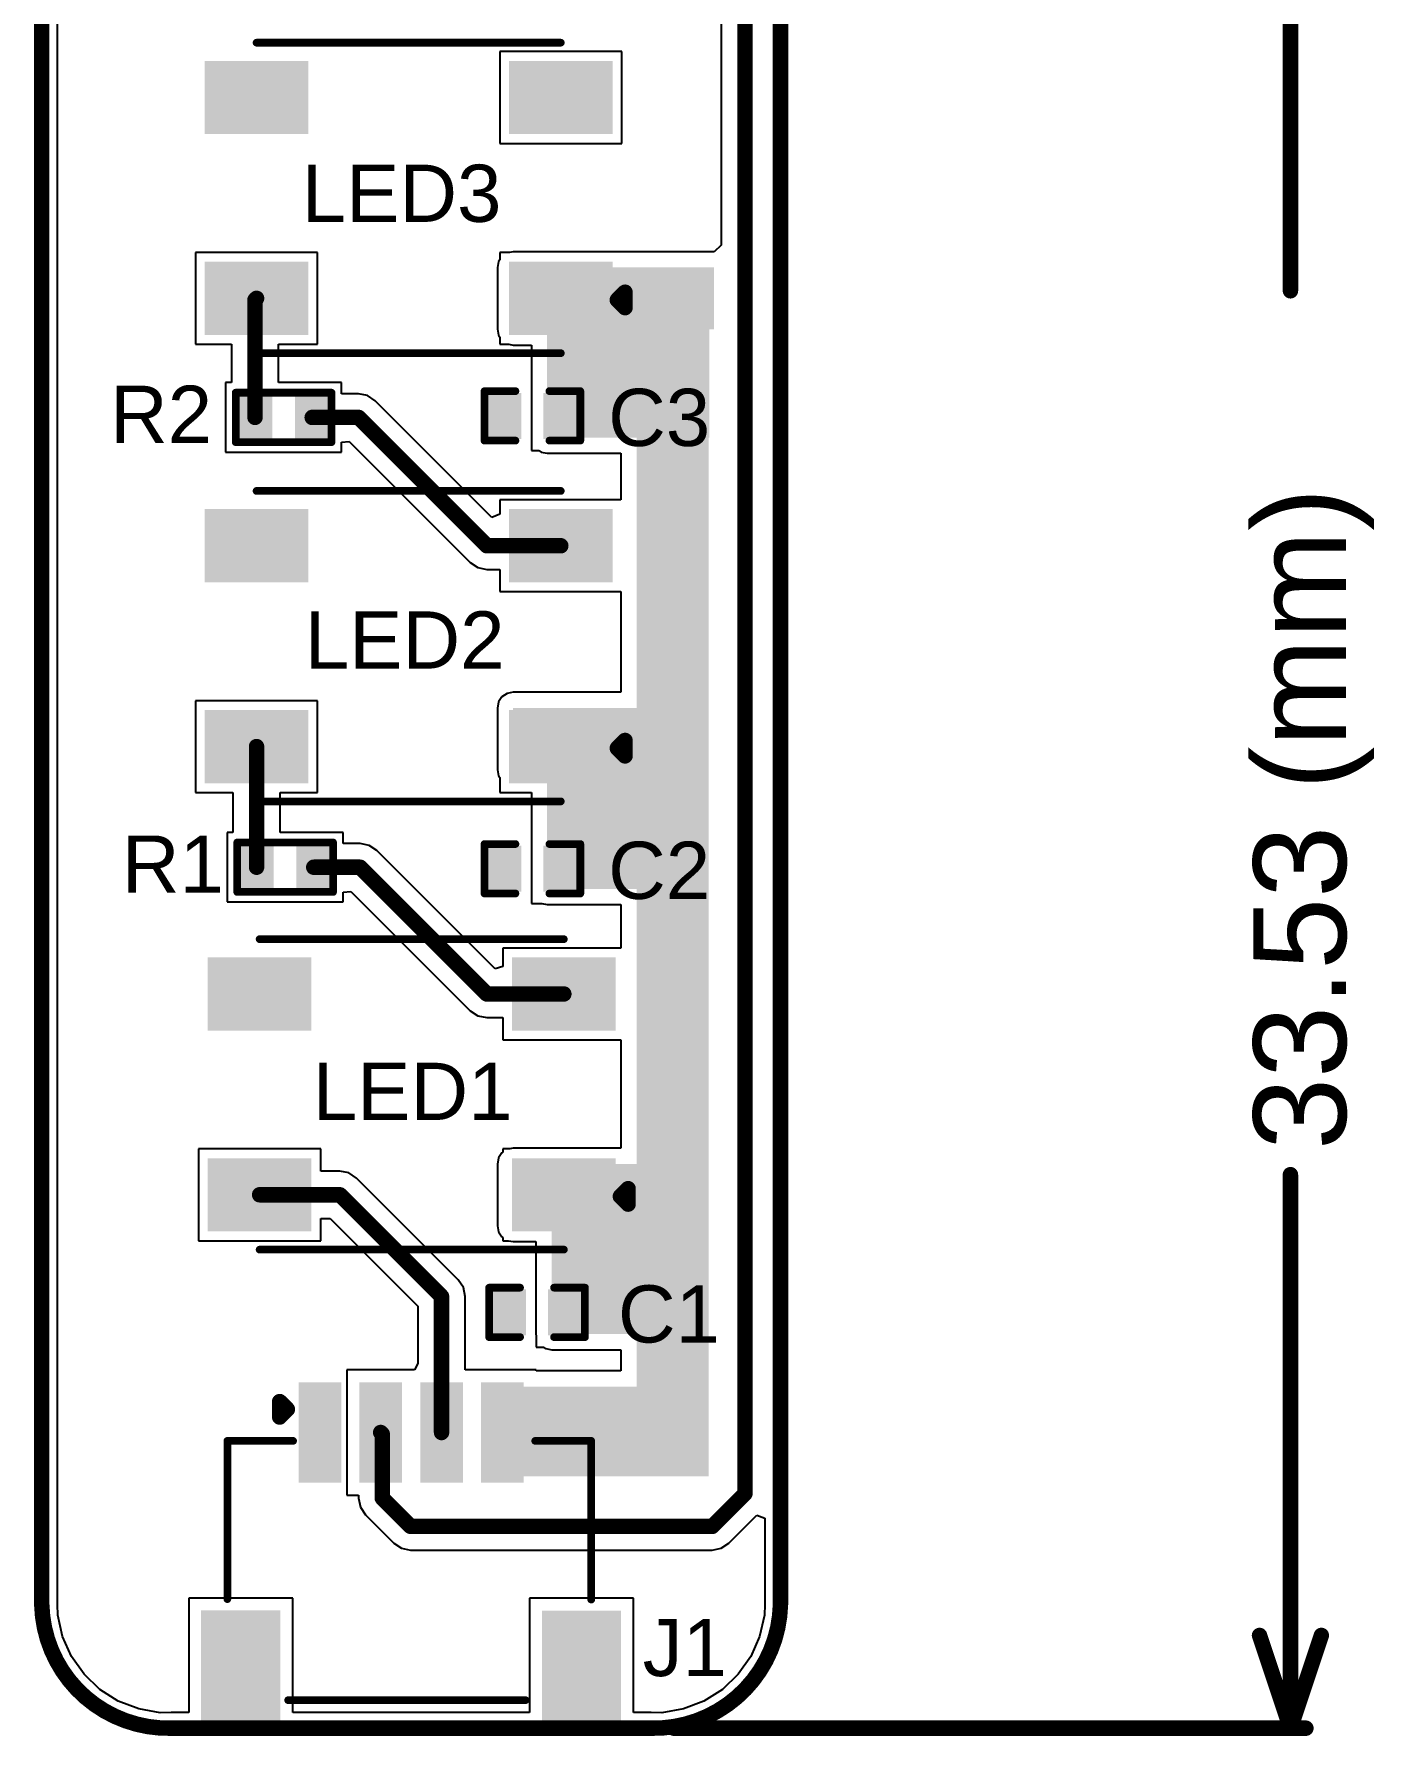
# Model space of a CAD drawing. Header units: inches. Extents: x -2.7 to 21.9, y -2.2 to 39.9.
# Drawn here: x -0.13 to 21.9, y -2.16 to 25.81 of the extents above; entities that cross this region are included whole.
import ezdxf

# ---------------------------------------------------------------- set-up
doc = ezdxf.new("R2010")
doc.units = ezdxf.units.IN
for name, color, linetype in [('Board Outline', 216, 'Continuous'), ('Dimension', 6, 'Continuous'), ('Top Layer', 1, 'Continuous'), ('Top Overlay', 2, 'Continuous'), ('Top Paste', 8, 'Continuous'), ('Top Solder', 216, 'Continuous')]:
    doc.layers.add(name, color=color, linetype=linetype)
doc.styles.add('Arial', font='', dxfattribs={"height": 0.2})
doc.styles.get('Arial').set_extended_font_data('Arial')

# ---------------------------------------------------------------- blocks, each defined once
blk = doc.blocks.new('C___0402_1')
at = {"layer": 'Top Layer'}
for points in [[(-0.6985, -0.3175), (-0.6985, 0.3175), (-0.2412999999999999, 0.3175), (-0.2413, -0.3175)], [(0.2412999999999999, -0.3175), (0.2413, 0.3175), (0.6985, 0.3175), (0.6985, -0.3175)]]:
    blk.add_hatch(color=1, dxfattribs=at).paths.add_polyline_path(points)
at = {"layer": 'Top Paste'}
for points in [[(-0.6985, -0.3175), (-0.6985, 0.3175), (-0.2412999999999999, 0.3175), (-0.2413, -0.3175)], [(0.2412999999999999, -0.3175), (0.2413, 0.3175), (0.6985, 0.3175), (0.6985, -0.3175)]]:
    blk.add_hatch(color=8, dxfattribs=at).paths.add_polyline_path(points)
at = {"layer": 'Top Solder'}
for points in [[(-0.7584998799999999, -0.37749988), (-0.7584998799999999, 0.37749988), (-0.18130012, 0.37749988), (-0.18130012, -0.37749988)], [(0.18130012, -0.37749988), (0.18130012, 0.37749988), (0.7584998799999999, 0.37749988), (0.7584998799999999, -0.37749988)]]:
    blk.add_hatch(color=216, dxfattribs=at).paths.add_polyline_path(points)
at = {"layer": 'Top Overlay', "const_width": 0.127}
for points in [[(-0.7874, 0.4064), (-0.2794, 0.4064)], [(-0.7874, -0.4064), (-0.7874, 0.4064)], [(0.2794, 0.4064), (0.7874, 0.4064)], [(0.7874, -0.4064), (0.7874, 0.4064)], [(-0.7874, -0.4064), (-0.2794, -0.4064)], [(0.2794, -0.4064), (0.7874, -0.4064)]]:
    blk.add_lwpolyline(points, dxfattribs=at)
at = {"layer": 'Top Overlay', "const_width": 0.0635}
for points in [[(-0.8191499999999999, 0.4064, 1), (-0.7556499999999999, 0.4064, 1)], [(-0.8191499999999999, 0.4064, 1), (-0.7556499999999999, 0.4064, 1)], [(-0.31115, 0.4064, 1), (-0.24765, 0.4064, 1)], [(0.24765, 0.4064, 1), (0.31115, 0.4064, 1)], [(0.7556499999999999, 0.4064, 1), (0.8191499999999999, 0.4064, 1)], [(0.7556499999999999, 0.4064, 1), (0.8191499999999999, 0.4064, 1)], [(-0.8191499999999999, -0.4064, 1), (-0.7556499999999999, -0.4064, 1)], [(-0.8191499999999999, -0.4064, 1), (-0.7556499999999999, -0.4064, 1)], [(-0.31115, -0.4064, 1), (-0.24765, -0.4064, 1)], [(0.24765, -0.4064, 1), (0.31115, -0.4064, 1)], [(0.7556499999999999, -0.4064, 1), (0.8191499999999999, -0.4064, 1)], [(0.7556499999999999, -0.4064, 1), (0.8191499999999999, -0.4064, 1)]]:
    blk.add_lwpolyline(points, format="xyb", close=True, dxfattribs=at)
blk = doc.blocks.new('C___0402_2')
at = {"layer": 'Top Layer'}
for points in [[(-0.6985, -0.3175), (-0.6985, 0.3175), (-0.2412999999999999, 0.3175), (-0.2413, -0.3175)], [(0.2412999999999999, -0.3175), (0.2413, 0.3175), (0.6985, 0.3175), (0.6985, -0.3175)]]:
    blk.add_hatch(color=1, dxfattribs=at).paths.add_polyline_path(points)
at = {"layer": 'Top Paste'}
for points in [[(-0.6985, -0.3175), (-0.6985, 0.3175), (-0.2412999999999999, 0.3175), (-0.2413, -0.3175)], [(0.2412999999999999, -0.3175), (0.2413, 0.3175), (0.6985, 0.3175), (0.6985, -0.3175)]]:
    blk.add_hatch(color=8, dxfattribs=at).paths.add_polyline_path(points)
at = {"layer": 'Top Solder'}
for points in [[(-0.7584998799999999, -0.37749988), (-0.7584998799999999, 0.37749988), (-0.18130012, 0.37749988), (-0.18130012, -0.37749988)], [(0.18130012, -0.37749988), (0.18130012, 0.37749988), (0.7584998799999999, 0.37749988), (0.7584998799999999, -0.37749988)]]:
    blk.add_hatch(color=216, dxfattribs=at).paths.add_polyline_path(points)
at = {"layer": 'Top Overlay', "const_width": 0.127}
for points in [[(-0.7874, 0.4064), (-0.2794, 0.4064)], [(-0.7874, -0.4064), (-0.7874, 0.4064)], [(0.2794, 0.4064), (0.7874, 0.4064)], [(0.7874, -0.4064), (0.7874, 0.4064)], [(-0.7874, -0.4064), (-0.2794, -0.4064)], [(0.2794, -0.4064), (0.7874, -0.4064)]]:
    blk.add_lwpolyline(points, dxfattribs=at)
at = {"layer": 'Top Overlay', "const_width": 0.0635}
for points in [[(-0.8191499999999999, 0.4064, 1), (-0.7556499999999999, 0.4064, 1)], [(-0.8191499999999999, 0.4064, 1), (-0.7556499999999999, 0.4064, 1)], [(-0.31115, 0.4064, 1), (-0.24765, 0.4064, 1)], [(0.24765, 0.4064, 1), (0.31115, 0.4064, 1)], [(0.7556499999999999, 0.4064, 1), (0.8191499999999999, 0.4064, 1)], [(0.7556499999999999, 0.4064, 1), (0.8191499999999999, 0.4064, 1)], [(-0.8191499999999999, -0.4064, 1), (-0.7556499999999999, -0.4064, 1)], [(-0.8191499999999999, -0.4064, 1), (-0.7556499999999999, -0.4064, 1)], [(-0.31115, -0.4064, 1), (-0.24765, -0.4064, 1)], [(0.24765, -0.4064, 1), (0.31115, -0.4064, 1)], [(0.7556499999999999, -0.4064, 1), (0.8191499999999999, -0.4064, 1)], [(0.7556499999999999, -0.4064, 1), (0.8191499999999999, -0.4064, 1)]]:
    blk.add_lwpolyline(points, format="xyb", close=True, dxfattribs=at)
blk = doc.blocks.new('C___0402_3')
at = {"layer": 'Top Layer'}
for points in [[(-0.6985, -0.3175), (-0.6985, 0.3175), (-0.2412999999999999, 0.3175), (-0.2413, -0.3175)], [(0.2412999999999999, -0.3175), (0.2413, 0.3175), (0.6985, 0.3175), (0.6985, -0.3175)]]:
    blk.add_hatch(color=1, dxfattribs=at).paths.add_polyline_path(points)
at = {"layer": 'Top Paste'}
for points in [[(-0.6985, -0.3175), (-0.6985, 0.3175), (-0.2412999999999999, 0.3175), (-0.2413, -0.3175)], [(0.2412999999999999, -0.3175), (0.2413, 0.3175), (0.6985, 0.3175), (0.6985, -0.3175)]]:
    blk.add_hatch(color=8, dxfattribs=at).paths.add_polyline_path(points)
at = {"layer": 'Top Solder'}
for points in [[(-0.7584998799999999, -0.37749988), (-0.7584998799999999, 0.37749988), (-0.18130012, 0.37749988), (-0.18130012, -0.37749988)], [(0.18130012, -0.37749988), (0.18130012, 0.37749988), (0.7584998799999999, 0.37749988), (0.7584998799999999, -0.37749988)]]:
    blk.add_hatch(color=216, dxfattribs=at).paths.add_polyline_path(points)
at = {"layer": 'Top Overlay', "const_width": 0.127}
for points in [[(-0.7874, 0.4064), (-0.2794, 0.4064)], [(-0.7874, -0.4064), (-0.7874, 0.4064)], [(0.2794, 0.4064), (0.7874, 0.4064)], [(0.7874, -0.4064), (0.7874, 0.4064)], [(-0.7874, -0.4064), (-0.2794, -0.4064)], [(0.2794, -0.4064), (0.7874, -0.4064)]]:
    blk.add_lwpolyline(points, dxfattribs=at)
at = {"layer": 'Top Overlay', "const_width": 0.0635}
for points in [[(-0.8191499999999999, 0.4064, 1), (-0.7556499999999999, 0.4064, 1)], [(-0.8191499999999999, 0.4064, 1), (-0.7556499999999999, 0.4064, 1)], [(-0.31115, 0.4064, 1), (-0.24765, 0.4064, 1)], [(0.24765, 0.4064, 1), (0.31115, 0.4064, 1)], [(0.7556499999999999, 0.4064, 1), (0.8191499999999999, 0.4064, 1)], [(0.7556499999999999, 0.4064, 1), (0.8191499999999999, 0.4064, 1)], [(-0.8191499999999999, -0.4064, 1), (-0.7556499999999999, -0.4064, 1)], [(-0.8191499999999999, -0.4064, 1), (-0.7556499999999999, -0.4064, 1)], [(-0.31115, -0.4064, 1), (-0.24765, -0.4064, 1)], [(0.24765, -0.4064, 1), (0.31115, -0.4064, 1)], [(0.7556499999999999, -0.4064, 1), (0.8191499999999999, -0.4064, 1)], [(0.7556499999999999, -0.4064, 1), (0.8191499999999999, -0.4064, 1)]]:
    blk.add_lwpolyline(points, format="xyb", close=True, dxfattribs=at)
blk = doc.blocks.new('R___0402_5')
at = {"layer": 'Top Layer'}
for points in [[(-0.6985, -0.3175), (-0.6985, 0.3175), (-0.2412999999999999, 0.3175), (-0.2413, -0.3175)], [(0.2412999999999999, -0.3175), (0.2413, 0.3175), (0.6985, 0.3175), (0.6985, -0.3175)]]:
    blk.add_hatch(color=1, dxfattribs=at).paths.add_polyline_path(points)
at = {"layer": 'Top Paste'}
for points in [[(-0.6985, -0.3175), (-0.6985, 0.3175), (-0.2412999999999999, 0.3175), (-0.2413, -0.3175)], [(0.2412999999999999, -0.3175), (0.2413, 0.3175), (0.6985, 0.3175), (0.6985, -0.3175)]]:
    blk.add_hatch(color=8, dxfattribs=at).paths.add_polyline_path(points)
at = {"layer": 'Top Solder'}
for points in [[(-0.75350116, -0.37250116), (-0.75350116, 0.37250116), (-0.1862988399999999, 0.37250116), (-0.18629884, -0.37250116)], [(0.1862988399999999, -0.37250116), (0.18629884, 0.37250116), (0.75350116, 0.37250116), (0.75350116, -0.37250116)]]:
    blk.add_hatch(color=216, dxfattribs=at).paths.add_polyline_path(points)
at = {"layer": 'Top Overlay'}
for points, const_width in [([(-0.7874, 0.4064), (-0.7874, -0.4064)], 0.127), ([(0.7874, 0.4064), (-0.7874, 0.4064)], 0.127), ([(0.7874, 0.4064), (0.7874, -0.4064)], 0.127), ([(0.7874, -0.4064), (-0.7874, -0.4064)], 0.127), ([(0.8128, -0.4318), (-0.8128, -0.4318)], 0.0032258)]:
    blk.add_lwpolyline(points, dxfattribs=dict(at, const_width=const_width))
for points, const_width in [([(-0.8191499999999999, 0.4064, 1), (-0.7556499999999999, 0.4064, 1)], 0.0635), ([(-0.8191499999999999, 0.4064, 1), (-0.7556499999999999, 0.4064, 1)], 0.0635), ([(0.7556499999999999, 0.4064, 1), (0.8191499999999999, 0.4064, 1)], 0.0635), ([(0.7556499999999999, 0.4064, 1), (0.8191499999999999, 0.4064, 1)], 0.0635), ([(-0.8191499999999999, -0.4064, 1), (-0.7556499999999999, -0.4064, 1)], 0.0635), ([(-0.8191499999999999, -0.4064, 1), (-0.7556499999999999, -0.4064, 1)], 0.0635), ([(-0.81360518, -0.4318, 1), (-0.8119948199999999, -0.4318, 1)], 0.0016129), ([(0.7556499999999999, -0.4064, 1), (0.8191499999999999, -0.4064, 1)], 0.0635), ([(0.7556499999999999, -0.4064, 1), (0.8191499999999999, -0.4064, 1)], 0.0635), ([(0.8119948199999999, -0.4318, 1), (0.81360518, -0.4318, 1)], 0.0016129)]:
    blk.add_lwpolyline(points, format="xyb", close=True, dxfattribs=dict(at, const_width=const_width))
blk = doc.blocks.new('R___0402_6')
at = {"layer": 'Top Layer'}
for points in [[(-0.6985, -0.3175), (-0.6985, 0.3175), (-0.2412999999999999, 0.3175), (-0.2413, -0.3175)], [(0.2412999999999999, -0.3175), (0.2413, 0.3175), (0.6985, 0.3175), (0.6985, -0.3175)]]:
    blk.add_hatch(color=1, dxfattribs=at).paths.add_polyline_path(points)
at = {"layer": 'Top Paste'}
for points in [[(-0.6985, -0.3175), (-0.6985, 0.3175), (-0.2412999999999999, 0.3175), (-0.2413, -0.3175)], [(0.2412999999999999, -0.3175), (0.2413, 0.3175), (0.6985, 0.3175), (0.6985, -0.3175)]]:
    blk.add_hatch(color=8, dxfattribs=at).paths.add_polyline_path(points)
at = {"layer": 'Top Solder'}
for points in [[(-0.75350116, -0.37250116), (-0.75350116, 0.37250116), (-0.1862988399999999, 0.37250116), (-0.18629884, -0.37250116)], [(0.1862988399999999, -0.37250116), (0.18629884, 0.37250116), (0.75350116, 0.37250116), (0.75350116, -0.37250116)]]:
    blk.add_hatch(color=216, dxfattribs=at).paths.add_polyline_path(points)
at = {"layer": 'Top Overlay'}
for points, const_width in [([(-0.7874, 0.4064), (-0.7874, -0.4064)], 0.127), ([(0.7874, 0.4064), (-0.7874, 0.4064)], 0.127), ([(0.7874, 0.4064), (0.7874, -0.4064)], 0.127), ([(0.7874, -0.4064), (-0.7874, -0.4064)], 0.127), ([(0.8128, -0.4318), (-0.8128, -0.4318)], 0.0032258)]:
    blk.add_lwpolyline(points, dxfattribs=dict(at, const_width=const_width))
for points, const_width in [([(-0.8191499999999999, 0.4064, 1), (-0.7556499999999999, 0.4064, 1)], 0.0635), ([(-0.8191499999999999, 0.4064, 1), (-0.7556499999999999, 0.4064, 1)], 0.0635), ([(0.7556499999999999, 0.4064, 1), (0.8191499999999999, 0.4064, 1)], 0.0635), ([(0.7556499999999999, 0.4064, 1), (0.8191499999999999, 0.4064, 1)], 0.0635), ([(-0.8191499999999999, -0.4064, 1), (-0.7556499999999999, -0.4064, 1)], 0.0635), ([(-0.8191499999999999, -0.4064, 1), (-0.7556499999999999, -0.4064, 1)], 0.0635), ([(-0.81360518, -0.4318, 1), (-0.8119948199999999, -0.4318, 1)], 0.0016129), ([(0.7556499999999999, -0.4064, 1), (0.8191499999999999, -0.4064, 1)], 0.0635), ([(0.7556499999999999, -0.4064, 1), (0.8191499999999999, -0.4064, 1)], 0.0635), ([(0.8119948199999999, -0.4318, 1), (0.81360518, -0.4318, 1)], 0.0016129)]:
    blk.add_lwpolyline(points, format="xyb", close=True, dxfattribs=dict(at, const_width=const_width))
blk = doc.blocks.new('WS2812B_XF02_W_7')
at = {"layer": 'Top Layer'}
for points in [[(-3.24999985, 2.15000078), (-1.75000031, 2.15000078), (-1.75000031, 1.15000278), (-3.24999985, 1.15000278)], [(3.24999985, 1.15000278), (1.75000031, 1.15000278), (1.75000031, 2.15000078), (3.24999985, 2.15000078)], [(-3.24999985, -1.15000024), (-1.75000031, -1.15000024), (-1.75000031, -2.14999824), (-3.24999985, -2.14999824)], [(1.75000031, -1.15000024), (3.24999985, -1.15000024), (3.24999985, -2.14999824), (1.75000031, -2.14999824)]]:
    blk.add_hatch(color=1, dxfattribs=at).paths.add_polyline_path(points)
at = {"layer": 'Top Paste'}
for points in [[(-3.24999985, 2.15000078), (-1.75000031, 2.15000078), (-1.75000031, 1.15000278), (-3.24999985, 1.15000278)], [(3.24999985, 1.15000278), (1.75000031, 1.15000278), (1.75000031, 2.15000078), (3.24999985, 2.15000078)], [(-3.24999985, -1.15000024), (-1.75000031, -1.15000024), (-1.75000031, -2.14999824), (-3.24999985, -2.14999824)], [(1.75000031, -1.15000024), (3.24999985, -1.15000024), (3.24999985, -2.14999824), (1.75000031, -2.14999824)]]:
    blk.add_hatch(color=8, dxfattribs=at).paths.add_polyline_path(points)
at = {"layer": 'Top Solder'}
for points in [[(-3.35159985, 2.25160078), (-1.64840031, 2.25160078), (-1.64840031, 1.04840278), (-3.35159985, 1.04840278)], [(3.35159985, 1.04840278), (1.64840031, 1.04840278), (1.64840031, 2.25160078), (3.35159985, 2.25160078)], [(-3.35159985, -1.04840024), (-1.64840031, -1.04840024), (-1.64840031, -2.25159824), (-3.35159985, -2.25159824)], [(1.64840031, -1.04840024), (3.35159985, -1.04840024), (3.35159985, -2.25159824), (1.64840031, -2.25159824)]]:
    blk.add_hatch(color=216, dxfattribs=at).paths.add_polyline_path(points)
at = {"layer": 'Top Overlay'}
for points, const_width in [([(2.50000008, 2.55080008), (-2.50000008, 2.55080008)], 0.127), ([(-3.556, 1.8034), (-3.556, 1.5494)], 0.254), ([(-3.429, 1.6764), (-3.556, 1.8034)], 0.254), ([(-3.429, 1.6764), (-3.556, 1.5494)], 0.254), ([(2.50000008, -2.55079754), (-2.50000008, -2.55079754)], 0.127)]:
    blk.add_lwpolyline(points, dxfattribs=dict(at, const_width=const_width))
for points, const_width in [([(-2.53175008, 2.55080008, 1), (-2.46825008, 2.55080008, 1)], 0.0635), ([(2.46825008, 2.55080008, 1), (2.53175008, 2.55080008, 1)], 0.0635), ([(-3.619499999999999, 1.8034, 1), (-3.4925, 1.8034, 1)], 0.127), ([(-3.619499999999999, 1.8034, 1), (-3.4925, 1.8034, 1)], 0.127), ([(-3.4925, 1.6764, 1), (-3.3655, 1.6764, 1)], 0.127), ([(-3.4925, 1.6764, 1), (-3.3655, 1.6764, 1)], 0.127), ([(-3.619499999999999, 1.5494, 1), (-3.4925, 1.5494, 1)], 0.127), ([(-3.619499999999999, 1.5494, 1), (-3.4925, 1.5494, 1)], 0.127), ([(-2.53175008, -2.55079754, 1), (-2.46825008, -2.55079754, 1)], 0.0635), ([(2.46825008, -2.55079754, 1), (2.53175008, -2.55079754, 1)], 0.0635)]:
    blk.add_lwpolyline(points, format="xyb", close=True, dxfattribs=dict(at, const_width=const_width))
blk = doc.blocks.new('WS2812B_XF02_W_8')
at = {"layer": 'Top Layer'}
for points in [[(-3.24999985, 2.15000078), (-1.75000031, 2.15000078), (-1.75000031, 1.15000278), (-3.24999985, 1.15000278)], [(3.24999985, 1.15000278), (1.75000031, 1.15000278), (1.75000031, 2.15000078), (3.24999985, 2.15000078)], [(-3.24999985, -1.15000024), (-1.75000031, -1.15000024), (-1.75000031, -2.14999824), (-3.24999985, -2.14999824)], [(1.75000031, -1.15000024), (3.24999985, -1.15000024), (3.24999985, -2.14999824), (1.75000031, -2.14999824)]]:
    blk.add_hatch(color=1, dxfattribs=at).paths.add_polyline_path(points)
at = {"layer": 'Top Paste'}
for points in [[(-3.24999985, 2.15000078), (-1.75000031, 2.15000078), (-1.75000031, 1.15000278), (-3.24999985, 1.15000278)], [(3.24999985, 1.15000278), (1.75000031, 1.15000278), (1.75000031, 2.15000078), (3.24999985, 2.15000078)], [(-3.24999985, -1.15000024), (-1.75000031, -1.15000024), (-1.75000031, -2.14999824), (-3.24999985, -2.14999824)], [(1.75000031, -1.15000024), (3.24999985, -1.15000024), (3.24999985, -2.14999824), (1.75000031, -2.14999824)]]:
    blk.add_hatch(color=8, dxfattribs=at).paths.add_polyline_path(points)
at = {"layer": 'Top Solder'}
for points in [[(-3.35159985, 2.25160078), (-1.64840031, 2.25160078), (-1.64840031, 1.04840278), (-3.35159985, 1.04840278)], [(3.35159985, 1.04840278), (1.64840031, 1.04840278), (1.64840031, 2.25160078), (3.35159985, 2.25160078)], [(-3.35159985, -1.04840024), (-1.64840031, -1.04840024), (-1.64840031, -2.25159824), (-3.35159985, -2.25159824)], [(1.64840031, -1.04840024), (3.35159985, -1.04840024), (3.35159985, -2.25159824), (1.64840031, -2.25159824)]]:
    blk.add_hatch(color=216, dxfattribs=at).paths.add_polyline_path(points)
at = {"layer": 'Top Overlay'}
for points, const_width in [([(2.50000008, 2.55080008), (-2.50000008, 2.55080008)], 0.127), ([(-3.429, 1.6764), (-3.556, 1.8034)], 0.254), ([(-3.556, 1.8034), (-3.556, 1.5494)], 0.254), ([(-3.429, 1.6764), (-3.556, 1.5494)], 0.254), ([(2.50000008, -2.55079754), (-2.50000008, -2.55079754)], 0.127)]:
    blk.add_lwpolyline(points, dxfattribs=dict(at, const_width=const_width))
for points, const_width in [([(-2.53175008, 2.55080008, 1), (-2.46825008, 2.55080008, 1)], 0.0635), ([(2.46825008, 2.55080008, 1), (2.53175008, 2.55080008, 1)], 0.0635), ([(-3.619499999999999, 1.8034, 1), (-3.4925, 1.8034, 1)], 0.127), ([(-3.619499999999999, 1.8034, 1), (-3.4925, 1.8034, 1)], 0.127), ([(-3.4925, 1.6764, 1), (-3.3655, 1.6764, 1)], 0.127), ([(-3.4925, 1.6764, 1), (-3.3655, 1.6764, 1)], 0.127), ([(-3.619499999999999, 1.5494, 1), (-3.4925, 1.5494, 1)], 0.127), ([(-3.619499999999999, 1.5494, 1), (-3.4925, 1.5494, 1)], 0.127), ([(-2.53175008, -2.55079754, 1), (-2.46825008, -2.55079754, 1)], 0.0635), ([(2.46825008, -2.55079754, 1), (2.53175008, -2.55079754, 1)], 0.0635)]:
    blk.add_lwpolyline(points, format="xyb", close=True, dxfattribs=dict(at, const_width=const_width))
blk = doc.blocks.new('WS2812B_XF02_W_9')
at = {"layer": 'Top Layer'}
for points in [[(-3.24999985, 2.15000078), (-1.75000031, 2.15000078), (-1.75000031, 1.15000278), (-3.24999985, 1.15000278)], [(3.24999985, 1.15000278), (1.75000031, 1.15000278), (1.75000031, 2.15000078), (3.24999985, 2.15000078)], [(-3.24999985, -1.15000024), (-1.75000031, -1.15000024), (-1.75000031, -2.14999824), (-3.24999985, -2.14999824)], [(1.75000031, -1.15000024), (3.24999985, -1.15000024), (3.24999985, -2.14999824), (1.75000031, -2.14999824)]]:
    blk.add_hatch(color=1, dxfattribs=at).paths.add_polyline_path(points)
at = {"layer": 'Top Paste'}
for points in [[(-3.24999985, 2.15000078), (-1.75000031, 2.15000078), (-1.75000031, 1.15000278), (-3.24999985, 1.15000278)], [(3.24999985, 1.15000278), (1.75000031, 1.15000278), (1.75000031, 2.15000078), (3.24999985, 2.15000078)], [(-3.24999985, -1.15000024), (-1.75000031, -1.15000024), (-1.75000031, -2.14999824), (-3.24999985, -2.14999824)], [(1.75000031, -1.15000024), (3.24999985, -1.15000024), (3.24999985, -2.14999824), (1.75000031, -2.14999824)]]:
    blk.add_hatch(color=8, dxfattribs=at).paths.add_polyline_path(points)
at = {"layer": 'Top Solder'}
for points in [[(-3.35159985, 2.25160078), (-1.64840031, 2.25160078), (-1.64840031, 1.04840278), (-3.35159985, 1.04840278)], [(3.35159985, 1.04840278), (1.64840031, 1.04840278), (1.64840031, 2.25160078), (3.35159985, 2.25160078)], [(-3.35159985, -1.04840024), (-1.64840031, -1.04840024), (-1.64840031, -2.25159824), (-3.35159985, -2.25159824)], [(1.64840031, -1.04840024), (3.35159985, -1.04840024), (3.35159985, -2.25159824), (1.64840031, -2.25159824)]]:
    blk.add_hatch(color=216, dxfattribs=at).paths.add_polyline_path(points)
at = {"layer": 'Top Overlay'}
for points, const_width in [([(2.50000008, 2.55080008), (-2.50000008, 2.55080008)], 0.127), ([(-3.429, 1.6764), (-3.556, 1.8034)], 0.254), ([(-3.556, 1.8034), (-3.556, 1.5494)], 0.254), ([(-3.429, 1.6764), (-3.556, 1.5494)], 0.254), ([(2.50000008, -2.55079754), (-2.50000008, -2.55079754)], 0.127)]:
    blk.add_lwpolyline(points, dxfattribs=dict(at, const_width=const_width))
for points, const_width in [([(-2.53175008, 2.55080008, 1), (-2.46825008, 2.55080008, 1)], 0.0635), ([(2.46825008, 2.55080008, 1), (2.53175008, 2.55080008, 1)], 0.0635), ([(-3.619499999999999, 1.8034, 1), (-3.4925, 1.8034, 1)], 0.127), ([(-3.619499999999999, 1.8034, 1), (-3.4925, 1.8034, 1)], 0.127), ([(-3.4925, 1.6764, 1), (-3.3655, 1.6764, 1)], 0.127), ([(-3.4925, 1.6764, 1), (-3.3655, 1.6764, 1)], 0.127), ([(-3.619499999999999, 1.5494, 1), (-3.4925, 1.5494, 1)], 0.127), ([(-3.619499999999999, 1.5494, 1), (-3.4925, 1.5494, 1)], 0.127), ([(-2.53175008, -2.55079754, 1), (-2.46825008, -2.55079754, 1)], 0.0635), ([(2.46825008, -2.55079754, 1), (2.53175008, -2.55079754, 1)], 0.0635)]:
    blk.add_lwpolyline(points, format="xyb", close=True, dxfattribs=dict(at, const_width=const_width))
blk = doc.blocks.new('SM04B_SRSS_TB_LF__SN__10')
at = {"layer": 'Top Layer'}
for points in [[(-1.7998694, 2.7130248), (-1.1998706, 2.7130248), (-1.1998706, 1.1630152), (-1.7998694, 1.1630152)], [(-0.7998713999999999, 2.7130248), (-0.1998726, 2.7130248), (-0.1998726, 1.1630152), (-0.7998713999999999, 1.1630152)], [(0.2003806, 2.7125168), (0.8003793999999999, 2.7125168), (0.8003793999999999, 1.1625072), (0.2003806, 1.1625072)], [(1.2003786, 2.7125168), (1.8003774, 2.7125168), (1.8003774, 1.1625072), (1.2003786, 1.1625072)], [(-3.4000948, -1.0375138), (-2.2000972, -1.0375138), (-2.2000972, -2.8375102), (-3.4000948, -2.8375102)], [(2.2000972, -1.0380218), (3.4000948, -1.0380218), (3.4000948, -2.8380182), (2.2000972, -2.8380182)]]:
    blk.add_hatch(color=1, dxfattribs=at).paths.add_polyline_path(points)
at = {"layer": 'Top Paste'}
for points in [[(-1.7998694, 2.7130248), (-1.1998706, 2.7130248), (-1.1998706, 1.1630152), (-1.7998694, 1.1630152)], [(-0.7998713999999999, 2.7130248), (-0.1998726, 2.7130248), (-0.1998726, 1.1630152), (-0.7998713999999999, 1.1630152)], [(0.2003806, 2.7125168), (0.8003793999999999, 2.7125168), (0.8003793999999999, 1.1625072), (0.2003806, 1.1625072)], [(1.2003786, 2.7125168), (1.8003774, 2.7125168), (1.8003774, 1.1625072), (1.2003786, 1.1625072)], [(-3.4000948, -1.0375138), (-2.2000972, -1.0375138), (-2.2000972, -2.8375102), (-3.4000948, -2.8375102)], [(2.2000972, -1.0380218), (3.4000948, -1.0380218), (3.4000948, -2.8380182), (2.2000972, -2.8380182)]]:
    blk.add_hatch(color=8, dxfattribs=at).paths.add_polyline_path(points)
at = {"layer": 'Top Solder'}
for points in [[(-1.8506694, 2.7638248), (-1.1490706, 2.7638248), (-1.1490706, 1.1122152), (-1.8506694, 1.1122152)], [(-0.8506714, 2.7638248), (-0.1490726, 2.7638248), (-0.1490726, 1.1122152), (-0.8506714, 1.1122152)], [(0.1495806, 2.7633168), (0.8511793999999999, 2.7633168), (0.8511793999999999, 1.1117072), (0.1495806, 1.1117072)], [(1.1495786, 2.7633168), (1.8511774, 2.7633168), (1.8511774, 1.1117072), (1.1495786, 1.1117072)], [(-3.4508948, -0.9867138), (-2.1492972, -0.9867138), (-2.1492972, -2.8883102), (-3.4508948, -2.8883102)], [(2.1492972, -0.9872217999999999), (3.4508948, -0.9872217999999999), (3.4508948, -2.8888182), (2.1492972, -2.8888182)]]:
    blk.add_hatch(color=216, dxfattribs=at).paths.add_polyline_path(points)
at = {"layer": 'Top Overlay'}
for points, const_width in [([(-2.16027, 2.44602), (-2.03327, 2.31902)], 0.254), ([(-2.16027, 2.19202), (-2.16027, 2.44602)], 0.254), ([(-2.16027, 2.19202), (-2.03327, 2.31902)], 0.254), ([(-3.0199584, -0.799973), (-3.0199584, 1.799971)], 0.127), ([(-3.0199584, 1.799971), (-1.9400266, 1.799971)], 0.127), ([(2.040001, 1.799971), (2.9600144, 1.799971)], 0.127), ([(2.9600144, -0.8068056), (2.9600144, 1.799971)], 0.127), ([(-2.0199604, -2.4599646), (1.8800064, -2.4599646)], 0.127)]:
    blk.add_lwpolyline(points, dxfattribs=dict(at, const_width=const_width))
for points, const_width in [([(-2.22377, 2.44602, 1), (-2.09677, 2.44602, 1)], 0.127), ([(-2.22377, 2.44602, 1), (-2.09677, 2.44602, 1)], 0.127), ([(-2.22377, 2.19202, 1), (-2.09677, 2.19202, 1)], 0.127), ([(-2.22377, 2.19202, 1), (-2.09677, 2.19202, 1)], 0.127), ([(-2.09677, 2.31902, 1), (-1.96977, 2.31902, 1)], 0.127), ([(-2.09677, 2.31902, 1), (-1.96977, 2.31902, 1)], 0.127), ([(-3.0517084, 1.799971, 1), (-2.9882084, 1.799971, 1)], 0.0635), ([(-3.0517084, 1.799971, 1), (-2.9882084, 1.799971, 1)], 0.0635), ([(-1.9717766, 1.799971, 1), (-1.9082766, 1.799971, 1)], 0.0635), ([(2.008251, 1.799971, 1), (2.071751, 1.799971, 1)], 0.0635), ([(2.9282644, 1.799971, 1), (2.9917644, 1.799971, 1)], 0.0635), ([(2.9282644, 1.799971, 1), (2.9917644, 1.799971, 1)], 0.0635), ([(-3.0517084, -0.799973, 1), (-2.9882084, -0.799973, 1)], 0.0635), ([(2.9282644, -0.8068056, 1), (2.9917644, -0.8068056, 1)], 0.0635), ([(-2.0517104, -2.4599646, 1), (-1.9882104, -2.4599646, 1)], 0.0635), ([(1.8482564, -2.4599646, 1), (1.9117564, -2.4599646, 1)], 0.0635)]:
    blk.add_lwpolyline(points, format="xyb", close=True, dxfattribs=dict(at, const_width=const_width))

msp = doc.modelspace()

# ---------------------------------------------------------------- hatches: boundary and pattern name
at = {"layer": 'Top Layer'}
for points in [[(7.746999999999999, 20.955), (11.049, 20.955), (11.049, 21.971), (7.746999999999999, 21.971)], [(8.3058, 19.177), (10.9728, 19.177), (10.9728, 21.971), (8.3058, 21.971)], [(9.779, 2.1082), (10.95983076, 2.1082), (10.95983076, 21.971), (9.779, 21.971)], [(7.746999999999999, 13.716), (10.9474, 13.716), (10.9474, 14.732), (7.746999999999999, 14.732)], [(8.3058, 11.7602), (10.9474, 11.7602), (10.9474, 14.5288), (8.3058, 14.5288)], [(7.746999999999999, 6.223), (10.9474, 6.223), (10.9474, 7.238999999999999), (7.746999999999999, 7.238999999999999)], [(8.382, 4.444999999999999), (10.9474, 4.444999999999999), (10.9474, 7.238999999999999), (8.382, 7.238999999999999)], [(7.264399999999999, 2.1082), (10.9474, 2.1082), (10.9474, 3.581399999999999), (7.264399999999999, 3.581399999999999)]]:
    msp.add_hatch(color=1, dxfattribs=at).paths.add_polyline_path(points)

# ---------------------------------------------------------------- linework, layer by layer
at = {"layer": 'Board Outline', "const_width": 0.254}
for points in [[(0, 0), (2.54e-06, 29.464)], [(12.1412254, 1.27e-05), (12.14122794, 29.464)], [(2.1336, -2.0319873), (10.0076254, -2.0319873)]]:
    msp.add_lwpolyline(points, dxfattribs=at)
for points in [[(2.1336, -2.0319873, -0.4142135623730951), (0, 1.27e-05)], [(12.1412254, 1.27e-05, -0.4142135623730951), (10.0076254, -2.0319873)]]:
    msp.add_lwpolyline(points, format="xyb", dxfattribs=at)
at = {"layer": 'Board Outline', "const_width": 0.127}
for points in [[(-0.0635, 1.27e-05, 1), (0.0635, 1.27e-05, 1)], [(-0.0635, 0, 1), (0.0635, 0, 1)], [(12.0777254, 1.27e-05, 1), (12.2047254, 1.27e-05, 1)], [(12.0777254, 1.27e-05, 1), (12.2047254, 1.27e-05, 1)], [(2.0701, -2.0319873, 1), (2.1971, -2.0319873, 1)], [(2.0701, -2.0319873, 1), (2.1971, -2.0319873, 1)], [(9.944125399999999, -2.0319873, 1), (10.0711254, -2.0319873, 1)], [(9.944125399999999, -2.0319873, 1), (10.0711254, -2.0319873, 1)]]:
    msp.add_lwpolyline(points, format="xyb", close=True, dxfattribs=at)
at = {"layer": 'Dimension', "const_width": 0.254}
for points in [[(20.5232, 21.58778766), (20.5232, 31.496)], [(20.5232, -2.0319873), (20.5232, 7.063425039999999)], [(20.0152, -0.5079872999999999), (20.5232, -2.0319873)], [(20.5232, -2.0319873), (21.0312, -0.5079872999999999)], [(10.3886254, -2.0319873), (20.7772, -2.0319873)]]:
    msp.add_lwpolyline(points, dxfattribs=at)
at = {"layer": 'Dimension', "const_width": 0.127}
for points in [[(20.4597, 21.58778766, 1), (20.5867, 21.58778766, 1)], [(20.4597, 7.063425039999999, 1), (20.5867, 7.063425039999999, 1)], [(19.9517, -0.5079872999999999, 1), (20.0787, -0.5079872999999999, 1)], [(20.9677, -0.5079872999999999, 1), (21.0947, -0.5079872999999999, 1)], [(10.3251254, -2.0319873, 1), (10.4521254, -2.0319873, 1)], [(20.4597, -2.0319873, 1), (20.5867, -2.0319873, 1)], [(20.4597, -2.0319873, 1), (20.5867, -2.0319873, 1)], [(20.4597, -2.0319873, 1), (20.5867, -2.0319873, 1)], [(20.7137, -2.0319873, 1), (20.8407, -2.0319873, 1)]]:
    msp.add_lwpolyline(points, format="xyb", close=True, dxfattribs=at)
at = {"layer": 'Top Layer'}
for p, q in [((0.25896062, 0.0032004), (0.2589657, 29.46081484)), ((11.16861622, 27.95681226), (11.16861622, 22.33567288)), ((9.5346139, 25.51799824), (7.5266169, 25.51799824)), ((7.5266169, 25.51799824), (7.5266169, 24.01000024)), ((9.5346139, 24.01000024), (9.5346139, 25.51799824)), ((7.5266169, 24.01000024), (9.5346139, 24.01000024)), ((4.534613739999999, 22.21799722), (2.52661674, 22.21799722)), ((2.52661674, 22.21799722), (2.52661674, 20.70999922)), ((4.534613739999999, 20.70999922), (4.534613739999999, 22.21799722)), ((7.5266169, 22.09836068), (7.50773708, 22.07010572)), ((7.686779139999999, 22.21799722), (7.5266169, 22.21799722)), ((7.5266169, 22.21799722), (7.5266169, 22.09836068)), ((7.746999999999999, 22.22997586), (7.686779139999999, 22.21799722)), ((11.04899746, 22.22997586), (7.746999999999999, 22.22997586)), ((11.16861622, 22.33567288), (11.04899746, 22.22997586)), ((7.50773708, 22.07010572), (7.48802414, 21.971)), ((7.48802414, 21.971), (7.48802414, 20.955)), ((2.52661674, 20.70999922), (3.11673494, 20.70999922)), ((3.11673494, 20.70999922), (3.11673494, 20.0787)), ((3.89366506, 20.0787), (3.89366506, 20.70999922)), ((3.89366506, 20.70999922), (4.534613739999999, 20.70999922)), ((7.48802414, 20.955), (7.50773708, 20.85589428)), ((7.50773708, 20.85589428), (7.5266169, 20.82763932)), ((7.5266169, 20.82763932), (7.5266169, 20.70999922)), ((7.5266169, 20.70999922), (7.676741059999999, 20.70999922)), ((7.676741059999999, 20.70999922), (7.746999999999999, 20.69602414)), ((7.746999999999999, 20.69602414), (8.046824139999998, 20.69602414)), ((8.046824139999998, 20.69602414), (8.046824139999998, 19.177)), ((3.11673494, 20.0787), (3.0226, 20.0787)), ((3.0226, 20.0787), (3.0226, 18.9357)), ((4.9276, 20.0787), (3.89366506, 20.0787)), ((4.9276, 19.89566506), (4.9276, 20.0787)), ((5.206999999999999, 19.89566506), (4.9276, 19.89566506)), ((5.35565858, 19.86609438), (5.206999999999999, 19.89566506)), ((5.48168576, 19.78188576), (5.35565858, 19.86609438)), ((7.3996169, 17.86395716), (5.48168576, 19.78188576)), ((4.9276, 19.0981965), (5.0546, 19.11022848)), ((4.9276, 18.9357), (4.9276, 19.0981965)), ((5.0546, 19.11022848), (7.04151246, 17.12331348)), ((8.046824139999998, 19.177), (8.0518, 19.15198354)), ((8.0518, 19.15198354), (8.0518, 18.9611)), ((3.0226, 18.9357), (4.9276, 18.9357)), ((8.0518, 18.9611), (8.17172864, 18.9611)), ((8.17172864, 18.9611), (8.206694279999999, 18.93773708)), ((8.206694279999999, 18.93773708), (8.3058, 18.91802414)), ((8.3058, 18.91802414), (9.520024139999999, 18.91802414)), ((9.520024139999999, 18.91802414), (9.520024139999999, 18.15199824)), ((7.5266169, 17.9165631), (7.3996169, 17.86395716)), ((9.520024139999999, 18.15199824), (7.5266169, 18.15199824)), ((7.5266169, 18.15199824), (7.5266169, 17.9165631)), ((7.04151246, 17.12331348), (7.16753964, 17.03910486)), ((7.16753964, 17.03910486), (7.316200759999999, 17.00953418)), ((7.316200759999999, 17.00953418), (7.5266169, 17.00953418)), ((7.5266169, 17.00953418), (7.5266169, 16.64400024)), ((7.5266169, 16.64400024), (9.520024139999999, 16.64400024)), ((9.520024139999999, 16.64400024), (9.520024139999999, 14.99097586)), ((4.534613739999999, 14.85199722), (2.52661674, 14.85199722)), ((2.52661674, 14.85199722), (2.52661674, 13.34399922)), ((4.534613739999999, 13.34399922), (4.534613739999999, 14.85199722)), ((7.50773708, 14.83110572), (7.48802414, 14.732)), ((7.56387616, 14.91512384), (7.50773708, 14.83110572)), ((7.647894279999999, 14.97126292), (7.56387616, 14.91512384)), ((7.746999999999999, 14.99097586), (7.647894279999999, 14.97126292)), ((9.520024139999999, 14.99097586), (7.746999999999999, 14.99097586)), ((7.48802414, 14.732), (7.48802414, 13.716)), ((7.48802414, 13.716), (7.50773708, 13.61689428)), ((7.50773708, 13.61689428), (7.5266169, 13.58863932)), ((7.5266169, 13.58863932), (7.5266169, 13.34399922)), ((2.52661674, 13.34399922), (3.14213494, 13.34399922)), ((3.14213494, 13.34399922), (3.14213494, 12.6873)), ((3.91906506, 12.6873), (3.91906506, 13.34399922)), ((3.91906506, 13.34399922), (4.534613739999999, 13.34399922)), ((7.5266169, 13.34399922), (8.046824139999998, 13.34399922)), ((8.046824139999998, 13.34399922), (8.046824139999998, 11.7602)), ((3.14213494, 12.6873), (3.048, 12.6873)), ((3.048, 12.6873), (3.048, 11.5443)), ((4.953, 12.6873), (3.91906506, 12.6873)), ((4.953, 12.50426506), (4.953, 12.6873)), ((5.232399999999999, 12.50426506), (4.953, 12.50426506)), ((5.381058579999999, 12.47469438), (5.232399999999999, 12.50426506)), ((5.50708576, 12.39048576), (5.381058579999999, 12.47469438)), ((7.450000339999999, 10.44757118), (5.50708576, 12.39048576)), ((8.046824139999998, 11.7602), (8.0518, 11.73518354)), ((3.048, 11.5443), (4.953, 11.5443)), ((4.953, 11.7067965), (5.08, 11.71882848)), ((4.953, 11.5443), (4.953, 11.7067965)), ((5.08, 11.71882848), (7.040514239999999, 9.75831424)), ((8.0518, 11.73518354), (8.0518, 11.5189)), ((8.0518, 11.5189), (8.21693556, 11.5189)), ((8.21693556, 11.5189), (8.3058, 11.50122414)), ((8.3058, 11.50122414), (9.520024139999999, 11.50122414)), ((9.520024139999999, 11.50122414), (9.520024139999999, 10.786999)), ((9.520024139999999, 10.786999), (7.57700034, 10.786999)), ((7.57700034, 10.786999), (7.57700034, 10.48449262)), ((7.57700034, 10.48449262), (7.450000339999999, 10.44757118)), ((7.040514239999999, 9.75831424), (7.16654142, 9.674105619999999)), ((7.16654142, 9.674105619999999), (7.315199999999999, 9.64453494)), ((7.315199999999999, 9.64453494), (7.57700034, 9.64453494)), ((7.57700034, 9.64453494), (7.57700034, 9.279001)), ((7.57700034, 9.279001), (9.520024139999999, 9.279001)), ((9.520024139999999, 9.279001), (9.520024139999999, 7.497975859999999)), ((4.584997179999999, 7.48699798), (2.57700018, 7.48699798)), ((2.57700018, 7.48699798), (2.57700018, 5.97899998)), ((4.584997179999999, 7.12146404), (4.584997179999999, 7.48699798)), ((7.50773708, 7.338105719999999), (7.48802414, 7.238999999999999)), ((7.56387616, 7.42212384), (7.50773708, 7.338105719999999)), ((7.57700034, 7.43089192), (7.56387616, 7.42212384)), ((7.69180834, 7.48699798), (7.57700034, 7.48699798)), ((7.57700034, 7.48699798), (7.57700034, 7.43089192)), ((7.746999999999999, 7.497975859999999), (7.69180834, 7.48699798)), ((9.520024139999999, 7.497975859999999), (7.746999999999999, 7.497975859999999)), ((4.90020102, 7.12146404), (4.584997179999999, 7.12146404)), ((5.0488596, 7.09189336), (4.90020102, 7.12146404)), ((5.17488678, 7.007684739999999), (5.0488596, 7.09189336)), ((6.845681, 5.33689052), (5.17488678, 7.007684739999999)), ((7.48802414, 7.238999999999999), (7.48802414, 6.223)), ((4.584997179999999, 5.97899998), (4.584997179999999, 6.34453392)), ((4.584997179999999, 6.34453392), (4.73929456, 6.34453392)), ((4.73929456, 6.34453392), (6.18253018, 4.9012983)), ((7.48802414, 6.223), (7.50773708, 6.12389428)), ((2.57700018, 5.97899998), (4.584997179999999, 5.97899998)), ((7.50773708, 6.12389428), (7.56387616, 6.03987616)), ((7.56387616, 6.03987616), (7.57700034, 6.031108079999999)), ((7.57700034, 6.031108079999999), (7.57700034, 5.97899998)), ((7.57700034, 5.97899998), (7.67170932, 5.97899998)), ((7.67170932, 5.97899998), (7.746999999999999, 5.964024139999999)), ((7.746999999999999, 5.964024139999999), (8.123024139999998, 5.964024139999999)), ((8.123024139999998, 5.964024139999999), (8.123024139999998, 4.444999999999999)), ((6.92988962, 5.21086334), (6.845681, 5.33689052)), ((6.959460299999999, 5.062204759999999), (6.92988962, 5.21086334)), ((6.959460299999999, 3.8555168), (6.959460299999999, 5.062204759999999)), ((6.18253018, 4.9012983), (6.18253018, 3.95909038)), ((8.123024139999998, 4.444999999999999), (8.128, 4.41998354)), ((8.128, 4.41998354), (8.128, 4.2291)), ((8.128, 4.2291), (8.24792864, 4.2291)), ((8.24792864, 4.2291), (8.282894279999999, 4.20573708)), ((8.282894279999999, 4.20573708), (8.382, 4.18602414)), ((6.18253018, 3.95909038), (6.124740099999999, 3.8560248)), ((8.382, 4.18602414), (9.520024139999999, 4.18602414)), ((9.520024139999999, 4.18602414), (9.520024139999999, 3.84037586)), ((6.124740099999999, 3.8560248), (5.01674384, 3.8560248)), ((5.01674384, 3.8560248), (5.01674384, 1.7980152)), ((8.124992639999999, 3.8555168), (6.959460299999999, 3.8555168)), ((8.124992639999999, 3.84037586), (8.124992639999999, 3.8555168)), ((9.520024139999999, 3.84037586), (8.124992639999999, 3.84037586)), ((5.01674384, 1.7980152), (5.207759459999999, 1.7980152)), ((5.207759459999999, 1.7980152), (5.207759459999999, 1.74977044)), ((5.207759459999999, 1.74977044), (5.237330139999999, 1.60111186)), ((5.237330139999999, 1.60111186), (5.32153876, 1.47508468)), ((5.32153876, 1.47508468), (5.786881999999999, 1.00974144)), ((11.29479072, 1.00974144), (11.75526224, 1.47021296)), ((11.75526224, 1.47021296), (11.88226224, 1.41760702)), ((11.88226224, 1.41760702), (11.88226224, 0.00320294)), ((5.786881999999999, 1.00974144), (5.912906639999999, 0.9255328199999999)), ((5.912906639999999, 0.9255328199999999), (6.06156776, 0.89596214)), ((6.06156776, 0.89596214), (11.02010496, 0.89596214)), ((11.02010496, 0.89596214), (11.16876354, 0.9255328199999999)), ((11.16876354, 0.9255328199999999), (11.29479072, 1.00974144)), ((0.26326592, -0.17332198), (0.25896062, 0.0032004)), ((4.12451804, 0.1054862), (2.41652044, 0.1054862)), ((2.41652044, 0.1054862), (2.41652044, -1.77302414)), ((4.12451804, -1.77302414), (4.12451804, 0.1054862)), ((9.72471004, 0.1049782), (8.016712440000001, 0.1049782)), ((8.016712440000001, 0.1049782), (8.016712440000001, -1.77302668)), ((9.72471004, -1.77302668), (9.72471004, 0.1049782)), ((11.88226224, 0.00320294), (11.87795694, -0.17332198)), ((0.34195004, -0.52398168), (0.26326592, -0.17332198)), ((11.87795694, -0.17332198), (11.79927282, -0.52398422)), ((0.48753522, -0.85254846), (0.34195004, -0.52398168)), ((11.79927282, -0.52398422), (11.6536851, -0.85255608)), ((0.69443092, -1.14641884), (0.48753522, -0.85254846)), ((11.6536851, -0.85255608), (11.44678686, -1.14642392)), ((0.9546767799999999, -1.39427204), (0.69443092, -1.14641884)), ((1.25827536, -1.58659068), (0.9546767799999999, -1.39427204)), ((11.18655116, -1.3942695), (10.8829475, -1.58659068)), ((11.44678686, -1.14642392), (11.18655116, -1.3942695)), ((1.59356044, -1.7159859), (1.25827536, -1.58659068)), ((10.8829475, -1.58659068), (10.54766242, -1.7159859)), ((1.94763898, -1.77748184), (1.59356044, -1.7159859)), ((2.12728556, -1.77310034), (1.94763898, -1.77748184)), ((2.13045294, -1.77365152), (2.12728556, -1.77310034)), ((2.1336, -1.77302414), (2.13045294, -1.77365152)), ((2.41652044, -1.77302414), (2.1336, -1.77302414)), ((8.016712440000001, -1.77302668), (4.12451804, -1.77302414)), ((10.00762286, -1.77302668), (9.72471004, -1.77302668)), ((10.01076992, -1.77365152), (10.00762286, -1.77302668)), ((10.01393476, -1.77310288), (10.01076992, -1.77365152)), ((10.19358134, -1.77748184), (10.01393476, -1.77310288)), ((10.54766242, -1.7159859), (10.19358134, -1.77748184))]:
    msp.add_line(p, q, dxfattribs=at)
at = {"layer": 'Top Layer', "const_width": 0.254}
for points in [[(11.55708128, 1.82140352), (11.55708128, 28.11771872)], [(3.5052, 21.43858298), (3.53061524, 21.46399822)], [(3.5052, 19.5072), (3.5052, 21.43858298)], [(4.444999999999999, 19.5072), (5.206999999999999, 19.5072)], [(5.206999999999999, 19.5072), (7.316200759999999, 17.39799924)], [(7.316200759999999, 17.39799924), (8.5306154, 17.39799924)], [(3.5306, 14.09798298), (3.53061524, 14.09799822)], [(3.5306, 12.1158), (3.5306, 14.09798298)], [(4.4704, 12.1158), (5.232399999999999, 12.1158)], [(5.232399999999999, 12.1158), (7.315199999999999, 10.033)], [(7.315199999999999, 10.033), (8.58099884, 10.033)], [(3.58099868, 6.73299898), (4.90020102, 6.73299898)], [(4.90020102, 6.73299898), (6.570995239999999, 5.062204759999999)], [(6.570995239999999, 2.826512), (6.570995239999999, 5.062204759999999)], [(5.57074324, 2.82702), (5.596224519999999, 2.80153872)], [(5.596224519999999, 1.74977044), (5.596224519999999, 2.80153872)], [(5.596224519999999, 1.74977044), (6.06156776, 1.2844272)], [(11.02010496, 1.2844272), (11.55708128, 1.82140352)], [(6.06156776, 1.2844272), (11.02010496, 1.2844272)]]:
    msp.add_lwpolyline(points, dxfattribs=at)
at = {"layer": 'Top Layer', "const_width": 0.127}
for points in [[(3.4417, 21.43858298, 1), (3.5687, 21.43858298, 1)], [(3.4417, 21.43858298, 1), (3.5687, 21.43858298, 1)], [(3.46711524, 21.46399822, 1), (3.59411524, 21.46399822, 1)], [(3.4417, 19.5072, 1), (3.5687, 19.5072, 1)], [(4.381499999999999, 19.5072, 1), (4.5085, 19.5072, 1)], [(5.1435, 19.5072, 1), (5.270499999999999, 19.5072, 1)], [(5.1435, 19.5072, 1), (5.270499999999999, 19.5072, 1)], [(7.25270076, 17.39799924, 1), (7.37970076, 17.39799924, 1)], [(7.25270076, 17.39799924, 1), (7.37970076, 17.39799924, 1)], [(8.467115399999999, 17.39799924, 1), (8.5941154, 17.39799924, 1)], [(3.4671, 14.09798298, 1), (3.5941, 14.09798298, 1)], [(3.4671, 14.09798298, 1), (3.5941, 14.09798298, 1)], [(3.46711524, 14.09799822, 1), (3.59411524, 14.09799822, 1)], [(3.4671, 12.1158, 1), (3.5941, 12.1158, 1)], [(4.406899999999999, 12.1158, 1), (4.533899999999999, 12.1158, 1)], [(5.168899999999999, 12.1158, 1), (5.2959, 12.1158, 1)], [(5.168899999999999, 12.1158, 1), (5.2959, 12.1158, 1)], [(7.251699999999999, 10.033, 1), (7.378699999999999, 10.033, 1)], [(7.251699999999999, 10.033, 1), (7.378699999999999, 10.033, 1)], [(8.517498839999998, 10.033, 1), (8.644498839999999, 10.033, 1)], [(3.51749868, 6.73299898, 1), (3.64449868, 6.73299898, 1)], [(4.83670102, 6.73299898, 1), (4.963701019999999, 6.73299898, 1)], [(4.83670102, 6.73299898, 1), (4.963701019999999, 6.73299898, 1)], [(6.50749524, 5.062204759999999, 1), (6.63449524, 5.062204759999999, 1)], [(6.50749524, 5.062204759999999, 1), (6.63449524, 5.062204759999999, 1)], [(5.507243239999999, 2.82702, 1), (5.63424324, 2.82702, 1)], [(5.53272452, 2.80153872, 1), (5.659724519999999, 2.80153872, 1)], [(5.53272452, 2.80153872, 1), (5.659724519999999, 2.80153872, 1)], [(6.50749524, 2.826512, 1), (6.63449524, 2.826512, 1)], [(5.53272452, 1.74977044, 1), (5.659724519999999, 1.74977044, 1)], [(5.53272452, 1.74977044, 1), (5.659724519999999, 1.74977044, 1)], [(11.49358128, 1.82140352, 1), (11.62058128, 1.82140352, 1)], [(11.49358128, 1.82140352, 1), (11.62058128, 1.82140352, 1)], [(5.99806776, 1.2844272, 1), (6.12506776, 1.2844272, 1)], [(5.99806776, 1.2844272, 1), (6.12506776, 1.2844272, 1)], [(10.95660496, 1.2844272, 1), (11.08360496, 1.2844272, 1)], [(10.95660496, 1.2844272, 1), (11.08360496, 1.2844272, 1)]]:
    msp.add_lwpolyline(points, format="xyb", close=True, dxfattribs=at)

# ---------------------------------------------------------------- block references
at = {"rotation": 180}
for name, p in [('WS2812B_XF02_W_7', (6.03061532, 23.114)), ('R___0402_5', (3.9751, 19.5072)), ('WS2812B_XF02_W_8', (6.03061532, 15.748)), ('R___0402_6', (4.0005, 12.1158)), ('WS2812B_XF02_W_9', (6.08099876, 8.38300076))]:
    msp.add_blockref(name, p, dxfattribs=at)
for name, p in [('C___0402_1', (8.064499999999999, 19.5326)), ('C___0402_2', (8.064499999999999, 12.0904)), ('C___0402_3', (8.140699999999999, 4.8006)), ('SM04B_SRSS_TB_LF__SN__10', (6.07061524, 0.889))]:
    msp.add_blockref(name, p)

# ---------------------------------------------------------------- texts
at = {"layer": 'Dimension', "style": 'Arial'}
msp.add_text('33.53 (mm)', height=1.524, rotation=90, dxfattribs=at).set_placement((21.43735362, 7.46982504))
at = {"layer": 'Top Overlay', "style": 'Arial'}
for s, p in [('LED3', (4.271992979999999, 22.7204524)), ('R2', (1.12208818, 19.0882524)), ('C3', (9.30878758, 19.0374524)), ('LED2', (4.32279298, 15.3798524)), ('R1', (1.31698746, 11.6968524)), ('C2', (9.30878758, 11.5952524)), ('LED1', (4.45397636, 7.9630524)), ('C1', (9.470171559999999, 4.305452399999999)), ('J1', (9.87594672, -1.17583204))]:
    msp.add_text(s, height=0.9397999999999999, dxfattribs=at).set_placement(p)

doc.saveas('drawing.dxf')
